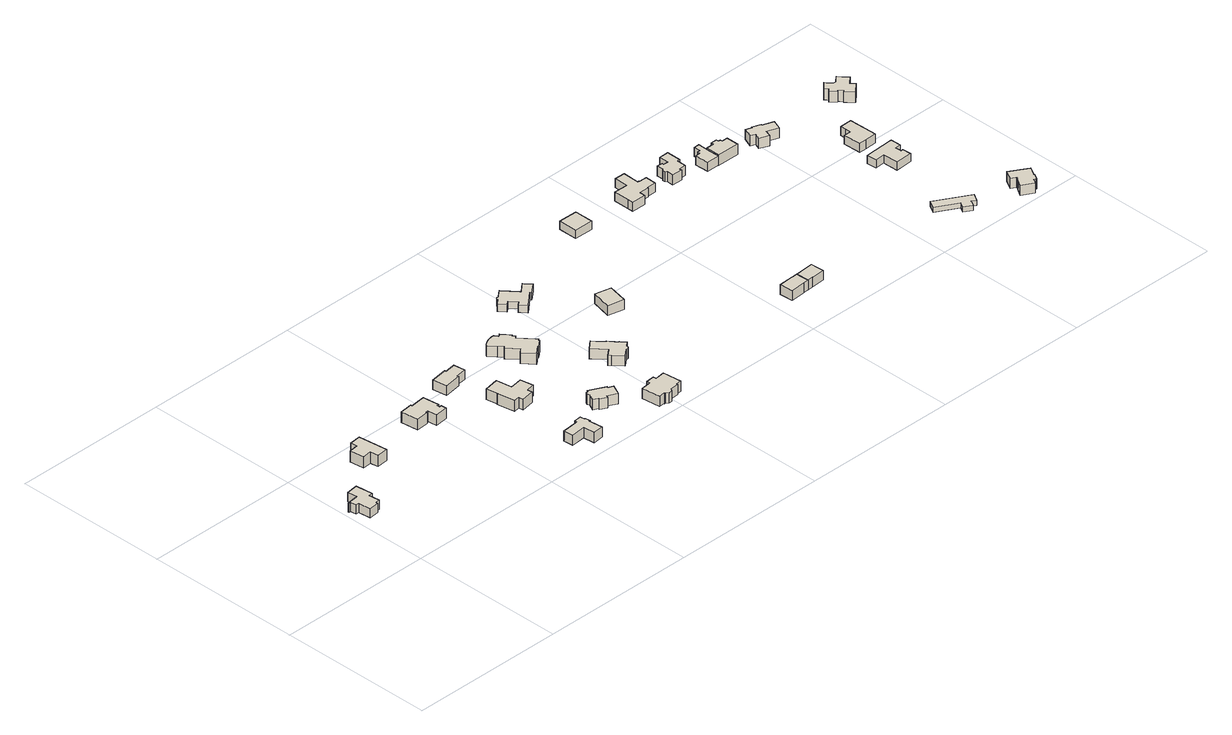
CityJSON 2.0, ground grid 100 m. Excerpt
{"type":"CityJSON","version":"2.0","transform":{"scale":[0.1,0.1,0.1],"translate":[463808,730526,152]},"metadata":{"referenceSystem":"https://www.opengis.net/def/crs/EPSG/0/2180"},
"CityObjects":{
"building1":{"type":"Building","attributes":{"przestNazw":"PL.PZGiK.336.BDOT10k","zrodloDach":"ALS_II","aktZrodla":"2024","roofType":"1000","measuredHeight":5.98},"geometry":[{"type":"Solid","lod":"1","boundaries":[[[[0,1,2,3,4,5,6,7,8,9,10,11,12,13]],[[12,14,15,13]],[[11,16,14,12]],[[10,17,16,11]],[[9,18,17,10]],[[8,19,18,9]],[[7,20,19,8]],[[6,21,20,7]],[[5,22,21,6]],[[4,23,22,5]],[[3,24,23,4]],[[2,25,24,3]],[[1,26,25,2]],[[0,27,26,1]],[[13,15,27,0]],[[14,16,17,18,19,20,21,22,23,24,25,26,27,15]]]]}]},
"building2":{"type":"Building","attributes":{"przestNazw":"PL.PZGiK.336.BDOT10k","zrodloDach":"ALS_II","aktZrodla":"2024","roofType":"1000","measuredHeight":7.47},"geometry":[{"type":"Solid","lod":"1","boundaries":[[[[28,29,30,31,32,33,34,35]],[[34,36,37,35]],[[33,38,36,34]],[[32,39,38,33]],[[31,40,39,32]],[[30,41,40,31]],[[29,42,41,30]],[[28,43,42,29]],[[35,37,43,28]],[[36,38,39,40,41,42,43,37]]]]}]},
"building3":{"type":"Building","attributes":{"przestNazw":"PL.PZGiK.336.BDOT10k","zrodloDach":"ALS_II","aktZrodla":"2024","roofType":"1000","measuredHeight":6.98},"geometry":[{"type":"Solid","lod":"1","boundaries":[[[[44,45,46,47,48,49,50,51,52,53,54,55,56,57]],[[56,58,59,57]],[[55,60,58,56]],[[54,61,60,55]],[[53,62,61,54]],[[52,63,62,53]],[[51,64,63,52]],[[50,65,64,51]],[[49,66,65,50]],[[48,67,66,49]],[[47,68,67,48]],[[46,69,68,47]],[[45,70,69,46]],[[44,71,70,45]],[[57,59,71,44]],[[58,60,61,62,63,64,65,66,67,68,69,70,71,59]]]]}]},
"building4":{"type":"Building","attributes":{"przestNazw":"PL.PZGiK.336.BDOT10k","zrodloDach":"ALS_II","aktZrodla":"2024","roofType":"1000","measuredHeight":6.52},"geometry":[{"type":"Solid","lod":"1","boundaries":[[[[72,73,74,75,76,77,78,79,80,81,82,83]],[[82,84,85,83]],[[81,86,84,82]],[[80,87,86,81]],[[79,88,87,80]],[[78,89,88,79]],[[77,90,89,78]],[[76,91,90,77]],[[75,92,91,76]],[[74,93,92,75]],[[73,94,93,74]],[[72,95,94,73]],[[83,85,95,72]],[[84,86,87,88,89,90,91,92,93,94,95,85]]]]}]},
"building5":{"type":"Building","attributes":{"przestNazw":"PL.PZGiK.336.BDOT10k","zrodloDach":"ALS_II","aktZrodla":"2024","roofType":"1000","measuredHeight":6.23},"geometry":[{"type":"Solid","lod":"1","boundaries":[[[[96,97,98,99,100,101,102,103]],[[102,104,105,103]],[[101,106,104,102]],[[100,107,106,101]],[[99,108,107,100]],[[98,109,108,99]],[[97,110,109,98]],[[96,111,110,97]],[[103,105,111,96]],[[104,106,107,108,109,110,111,105]]]]}]},
"building6":{"type":"Building","attributes":{"przestNazw":"PL.PZGiK.336.BDOT10k","zrodloDach":"ALS_II","aktZrodla":"2024","roofType":"1000","measuredHeight":7.08},"geometry":[{"type":"Solid","lod":"1","boundaries":[[[[112,113,114,115,116,117,118,119,120,121,122,123]],[[122,124,125,123]],[[121,126,124,122]],[[120,127,126,121]],[[119,128,127,120]],[[118,129,128,119]],[[117,130,129,118]],[[116,131,130,117]],[[115,132,131,116]],[[114,133,132,115]],[[113,134,133,114]],[[112,135,134,113]],[[123,125,135,112]],[[124,126,127,128,129,130,131,132,133,134,135,125]]]]}]},
"building7":{"type":"Building","attributes":{"przestNazw":"PL.PZGiK.336.BDOT10k","zrodloDach":"ALS_II","aktZrodla":"2024","roofType":"1000","measuredHeight":6.85},"geometry":[{"type":"Solid","lod":"1","boundaries":[[[[136,137,138,139,140,141,142,143,144,145,146,147,148,149]],[[148,150,151,149]],[[147,152,150,148]],[[146,153,152,147]],[[145,154,153,146]],[[144,155,154,145]],[[143,156,155,144]],[[142,157,156,143]],[[141,158,157,142]],[[140,159,158,141]],[[139,160,159,140]],[[138,161,160,139]],[[137,162,161,138]],[[136,163,162,137]],[[149,151,163,136]],[[150,152,153,154,155,156,157,158,159,160,161,162,163,151]]]]}]},
"building8":{"type":"Building","attributes":{"przestNazw":"PL.PZGiK.336.BDOT10k","zrodloDach":"ALS_II","aktZrodla":"2024","roofType":"1000","measuredHeight":7.06},"geometry":[{"type":"Solid","lod":"1","boundaries":[[[[164,165,166,167,168,169,170,171,172,173,174,175,176,177,178,179,180,181,182,183,184,185,186,187,188,189,190,191,192]],[[191,193,194,192]],[[190,195,193,191]],[[189,196,195,190]],[[188,197,196,189]],[[187,198,197,188]],[[186,199,198,187]],[[185,200,199,186]],[[184,201,200,185]],[[183,202,201,184]],[[182,203,202,183]],[[181,204,203,182]],[[180,205,204,181]],[[179,206,205,180]],[[178,207,206,179]],[[177,208,207,178]],[[176,209,208,177]],[[175,210,209,176]],[[174,211,210,175]],[[173,212,211,174]],[[172,213,212,173]],[[171,214,213,172]],[[170,215,214,171]],[[169,216,215,170]],[[168,217,216,169]],[[167,218,217,168]],[[166,219,218,167]],[[165,220,219,166]],[[164,221,220,165]],[[192,194,221,164]],[[193,195,196,197,198,199,200,201,202,203,204,205,206,207,208,209,210,211,212,213,214,215,216,217,218,219,220,221,194]]]]}]},
"building9":{"type":"Building","attributes":{"przestNazw":"PL.PZGiK.336.BDOT10k","zrodloDach":"ALS_II","aktZrodla":"2024","roofType":"1000","measuredHeight":6.78},"geometry":[{"type":"Solid","lod":"1","boundaries":[[[[222,223,224,225,226,227,228,229,230,231,232,233,234,235,236,237]],[[236,238,239,237]],[[235,240,238,236]],[[234,241,240,235]],[[233,242,241,234]],[[232,243,242,233]],[[231,244,243,232]],[[230,245,244,231]],[[229,246,245,230]],[[228,247,246,229]],[[227,248,247,228]],[[226,249,248,227]],[[225,250,249,226]],[[224,251,250,225]],[[223,252,251,224]],[[222,253,252,223]],[[237,239,253,222]],[[238,240,241,242,243,244,245,246,247,248,249,250,251,252,253,239]]]]}]},
"building10":{"type":"Building","attributes":{"przestNazw":"PL.PZGiK.336.BDOT10k","zrodloDach":"ALS_II","aktZrodla":"2024","roofType":"1000","measuredHeight":6.71},"geometry":[{"type":"Solid","lod":"1","boundaries":[[[[254,255,256,257,258,259,260,261,262,263,264,265,266,267,268,269,270]],[[269,271,272,270]],[[268,273,271,269]],[[267,274,273,268]],[[266,275,274,267]],[[265,276,275,266]],[[264,277,276,265]],[[263,278,277,264]],[[262,279,278,263]],[[261,280,279,262]],[[260,281,280,261]],[[259,282,281,260]],[[258,283,282,259]],[[257,284,283,258]],[[256,285,284,257]],[[255,286,285,256]],[[254,287,286,255]],[[270,272,287,254]],[[271,273,274,275,276,277,278,279,280,281,282,283,284,285,286,287,272]]]]}]},
"building11":{"type":"Building","attributes":{"przestNazw":"PL.PZGiK.336.BDOT10k","zrodloDach":"ALS_II","aktZrodla":"2024","roofType":"1000","measuredHeight":4.62},"geometry":[{"type":"Solid","lod":"1","boundaries":[[[[288,289,290,291,292,293,294,295,296,297,298,299,300,301,302,303]],[[302,304,305,303]],[[301,306,304,302]],[[300,307,306,301]],[[299,308,307,300]],[[298,309,308,299]],[[297,310,309,298]],[[296,311,310,297]],[[295,312,311,296]],[[294,313,312,295]],[[293,314,313,294]],[[292,315,314,293]],[[291,316,315,292]],[[290,317,316,291]],[[289,318,317,290]],[[288,319,318,289]],[[303,305,319,288]],[[304,306,307,308,309,310,311,312,313,314,315,316,317,318,319,305]]]]}]},
"building12":{"type":"Building","attributes":{"przestNazw":"PL.PZGiK.336.BDOT10k","zrodloDach":"ALS_II","aktZrodla":"2024","roofType":"1000","measuredHeight":6.41},"geometry":[{"type":"Solid","lod":"1","boundaries":[[[[320,321,322,323]],[[322,324,325,323]],[[321,326,324,322]],[[320,327,326,321]],[[323,325,327,320]],[[324,326,327,325]]]]}]},
"building13":{"type":"Building","attributes":{"przestNazw":"PL.PZGiK.336.BDOT10k","zrodloDach":"ALS_II","aktZrodla":"2024","roofType":"1000","measuredHeight":5.42},"geometry":[{"type":"Solid","lod":"1","boundaries":[[[[328,329,330,331]],[[330,332,333,331]],[[329,334,332,330]],[[328,335,334,329]],[[331,333,335,328]],[[332,334,335,333]]]]}]},
"building14":{"type":"Building","attributes":{"przestNazw":"PL.PZGiK.336.BDOT10k","zrodloDach":"ALS_II","aktZrodla":"2024","roofType":"1000","measuredHeight":6.44},"geometry":[{"type":"Solid","lod":"1","boundaries":[[[[336,337,338,339,340,341,342,343]],[[342,344,345,343]],[[341,346,344,342]],[[340,347,346,341]],[[339,348,347,340]],[[338,349,348,339]],[[337,350,349,338]],[[336,351,350,337]],[[343,345,351,336]],[[344,346,347,348,349,350,351,345]]]]}]},
"building15":{"type":"Building","attributes":{"przestNazw":"PL.PZGiK.336.BDOT10k","zrodloDach":"ALS_II","aktZrodla":"2024","roofType":"1000","measuredHeight":6.49},"geometry":[{"type":"Solid","lod":"1","boundaries":[[[[352,353,354,355,356,357,339,338]],[[339,348,349,338]],[[357,358,348,339]],[[356,359,358,357]],[[355,360,359,356]],[[354,361,360,355]],[[353,362,361,354]],[[352,363,362,353]],[[338,349,363,352]],[[348,358,359,360,361,362,363,349]]]]}]},
"building16":{"type":"Building","attributes":{"przestNazw":"PL.PZGiK.336.BDOT10k","zrodloDach":"ALS_II","aktZrodla":"2024","roofType":"1000","measuredHeight":5.88},"geometry":[{"type":"Solid","lod":"1","boundaries":[[[[364,365,366,367,368,369,370,371,372,373,374,375,376,377,378]],[[377,379,380,378]],[[376,381,379,377]],[[375,382,381,376]],[[374,383,382,375]],[[373,384,383,374]],[[372,385,384,373]],[[371,386,385,372]],[[370,387,386,371]],[[369,388,387,370]],[[368,389,388,369]],[[367,390,389,368]],[[366,391,390,367]],[[365,392,391,366]],[[364,393,392,365]],[[378,380,393,364]],[[379,381,382,383,384,385,386,387,388,389,390,391,392,393,380]]]]}]},
"building17":{"type":"Building","attributes":{"przestNazw":"PL.PZGiK.336.BDOT10k","zrodloDach":"ALS_II","aktZrodla":"2024","roofType":"1000","measuredHeight":6.5},"geometry":[{"type":"Solid","lod":"1","boundaries":[[[[394,395,396,397,398,399,400,401,402,403,404,405,406,407,408,409]],[[408,410,411,409]],[[407,412,410,408]],[[406,413,412,407]],[[405,414,413,406]],[[404,415,414,405]],[[403,416,415,404]],[[402,417,416,403]],[[401,418,417,402]],[[400,419,418,401]],[[399,420,419,400]],[[398,421,420,399]],[[397,422,421,398]],[[396,423,422,397]],[[395,424,423,396]],[[394,425,424,395]],[[409,411,425,394]],[[410,412,413,414,415,416,417,418,419,420,421,422,423,424,425,411]]]]}]},
"building18":{"type":"Building","attributes":{"przestNazw":"PL.PZGiK.336.BDOT10k","zrodloDach":"ALS_II","aktZrodla":"2024","roofType":"1000","measuredHeight":5.98},"geometry":[{"type":"Solid","lod":"1","boundaries":[[[[426,427,428,429,430,431,432,433,434]],[[433,435,436,434]],[[432,437,435,433]],[[431,438,437,432]],[[430,439,438,431]],[[429,440,439,430]],[[428,441,440,429]],[[427,442,441,428]],[[426,443,442,427]],[[434,436,443,426]],[[435,437,438,439,440,441,442,443,436]]]]}]},
"building19":{"type":"Building","attributes":{"przestNazw":"PL.PZGiK.336.BDOT10k","zrodloDach":"ALS_II","aktZrodla":"2024","roofType":"1000","measuredHeight":6.93},"geometry":[{"type":"Solid","lod":"1","boundaries":[[[[444,445,446,447,448,449,450,451,452,453,454]],[[453,455,456,454]],[[452,457,455,453]],[[451,458,457,452]],[[450,459,458,451]],[[449,460,459,450]],[[448,461,460,449]],[[447,462,461,448]],[[446,463,462,447]],[[445,464,463,446]],[[444,465,464,445]],[[454,456,465,444]],[[455,457,458,459,460,461,462,463,464,465,456]]]]}]},
"building20":{"type":"Building","attributes":{"przestNazw":"PL.PZGiK.336.BDOT10k","zrodloDach":"ALS_II","aktZrodla":"2024","roofType":"1000","measuredHeight":3.3},"geometry":[{"type":"Solid","lod":"1","boundaries":[[[[466,467,468,469,470,471,472,473]],[[472,474,475,473]],[[471,476,474,472]],[[470,477,476,471]],[[469,478,477,470]],[[468,479,478,469]],[[467,480,479,468]],[[466,481,480,467]],[[473,475,481,466]],[[474,476,477,478,479,480,481,475]]]]}]},
"building21":{"type":"Building","attributes":{"przestNazw":"PL.PZGiK.336.BDOT10k","zrodloDach":"ALS_II","aktZrodla":"2024","roofType":"1000","measuredHeight":6.74},"geometry":[{"type":"Solid","lod":"1","boundaries":[[[[482,483,484,485,486,487,488,489,490,491,492,493]],[[492,494,495,493]],[[491,496,494,492]],[[490,497,496,491]],[[489,498,497,490]],[[488,499,498,489]],[[487,500,499,488]],[[486,501,500,487]],[[485,502,501,486]],[[484,503,502,485]],[[483,504,503,484]],[[482,505,504,483]],[[493,495,505,482]],[[494,496,497,498,499,500,501,502,503,504,505,495]]]]}]},
"building22":{"type":"Building","attributes":{"przestNazw":"PL.PZGiK.336.BDOT10k","zrodloDach":"ALS_II","aktZrodla":"2024","roofType":"1000","measuredHeight":5.27},"geometry":[{"type":"Solid","lod":"1","boundaries":[[[[506,507,508,509,510,511,512,513,514,515]],[[514,516,517,515]],[[513,518,516,514]],[[512,519,518,513]],[[511,520,519,512]],[[510,521,520,511]],[[509,522,521,510]],[[508,523,522,509]],[[507,524,523,508]],[[506,525,524,507]],[[515,517,525,506]],[[516,518,519,520,521,522,523,524,525,517]]]]}]},
"building23":{"type":"Building","attributes":{"przestNazw":"PL.PZGiK.336.BDOT10k","zrodloDach":"ALS_II","aktZrodla":"2024","roofType":"1000","measuredHeight":5.79},"geometry":[{"type":"Solid","lod":"1","boundaries":[[[[526,527,528,529,530,531,532,533,534]],[[533,535,536,534]],[[532,537,535,533]],[[531,538,537,532]],[[530,539,538,531]],[[529,540,539,530]],[[528,541,540,529]],[[527,542,541,528]],[[526,543,542,527]],[[534,536,543,526]],[[535,537,538,539,540,541,542,543,536]]]]}]},
"building24":{"type":"Building","attributes":{"przestNazw":"PL.PZGiK.336.BDOT10k","zrodloDach":"ALS_II","aktZrodla":"2024","roofType":"1000","measuredHeight":6.63},"geometry":[{"type":"Solid","lod":"1","boundaries":[[[[544,545,546,547,548,549,550,551,552,553,554,555,556]],[[555,557,558,556]],[[554,559,557,555]],[[553,560,559,554]],[[552,561,560,553]],[[551,562,561,552]],[[550,563,562,551]],[[549,564,563,550]],[[548,565,564,549]],[[547,566,565,548]],[[546,567,566,547]],[[545,568,567,546]],[[544,569,568,545]],[[556,558,569,544]],[[557,559,560,561,562,563,564,565,566,567,568,569,558]]]]}]},
"building25":{"type":"Building","attributes":{"przestNazw":"PL.PZGiK.336.BDOT10k","zrodloDach":"ALS_II","aktZrodla":"2024","roofType":"1000","measuredHeight":7.08},"geometry":[{"type":"Solid","lod":"1","boundaries":[[[[570,571,572,573,574,575,576,577,578,579,580,581,582,583,584]],[[583,585,586,584]],[[582,587,585,583]],[[581,588,587,582]],[[580,589,588,581]],[[579,590,589,580]],[[578,591,590,579]],[[577,592,591,578]],[[576,593,592,577]],[[575,594,593,576]],[[574,595,594,575]],[[573,596,595,574]],[[572,597,596,573]],[[571,598,597,572]],[[570,599,598,571]],[[584,586,599,570]],[[585,587,588,589,590,591,592,593,594,595,596,597,598,599,586]]]]}]}
},
"vertices":[
[79,557,38],[72,619,38],[145,628,38],[159,521,38],[133,518,38],[141,448,38],[113,445,38],[114,434,38],[50,426,38],[41,507,38],[21,505,38],[16,545,38],[7,544,38],[6,549,38],[7,544,98],[6,549,98],[16,545,98],[21,505,98],[41,507,98],[50,426,98],[114,434,98],[113,445,98],[141,448,98],[133,518,98],[159,521,98],[145,628,98],[72,619,98],[79,557,98],
[387,862,51],[382,903,51],[454,911,51],[476,726,51],[404,718,51],[398,770,51],[340,763,51],[330,855,51],[340,763,125],[330,855,125],[398,770,125],[404,718,125],[476,726,125],[454,911,125],[382,903,125],[387,862,125],
[974,826,50],[963,824,50],[965,806,50],[976,807,50],[980,775,50],[898,765,50],[891,824,50],[878,822,50],[878,815,50],[797,806,50],[785,919,50],[866,928,50],[867,918,50],[962,929,50],[867,918,120],[962,929,120],[866,928,120],[785,919,120],[797,806,120],[878,815,120],[878,822,120],[891,824,120],[898,765,120],[980,775,120],[976,807,120],[965,806,120],[963,824,120],[974,826,120],
[1441,184,44],[1447,184,44],[1450,152,44],[1444,152,44],[1454,63,44],[1386,56,44],[1378,130,44],[1288,121,44],[1282,183,44],[1392,194,44],[1390,209,44],[1437,214,44],[1390,209,110],[1437,214,110],[1392,194,110],[1282,183,110],[1288,121,110],[1378,130,110],[1386,56,110],[1454,63,110],[1444,152,110],[1450,152,110],[1447,184,110],[1441,184,110],
[1232,1033,47],[1234,1024,47],[1302,1034,47],[1313,962,47],[1245,952,47],[1246,943,47],[1137,926,47],[1124,1017,47],[1137,926,109],[1124,1017,109],[1246,943,109],[1245,952,109],[1313,962,109],[1302,1034,109],[1234,1024,109],[1232,1033,109],
[1355,765,45],[1371,666,45],[1449,678,45],[1464,594,45],[1410,584,45],[1415,554,45],[1333,539,45],[1328,569,45],[1291,563,45],[1271,675,45],[1275,676,45],[1262,749,45],[1275,676,116],[1262,749,116],[1271,675,116],[1291,563,116],[1328,569,116],[1333,539,116],[1415,554,116],[1410,584,116],[1464,594,116],[1449,678,116],[1371,666,116],[1355,765,116],
[1735,304,46],[1732,296,46],[1763,283,46],[1732,217,46],[1672,245,46],[1665,232,46],[1622,252,46],[1625,260,46],[1595,274,46],[1615,317,46],[1611,331,46],[1617,344,46],[1630,347,46],[1634,355,46],[1630,347,114],[1634,355,114],[1617,344,114],[1611,331,114],[1615,317,114],[1595,274,114],[1625,260,114],[1622,252,114],[1665,232,114],[1672,245,114],[1732,217,114],[1763,283,114],[1732,296,114],[1735,304,114],
[1558,1042,42],[1569,1052,42],[1582,1059,42],[1591,1063,42],[1601,1067,42],[1616,1070,42],[1631,1072,42],[1646,1072,42],[1646,1067,42],[1646,1065,42],[1660,1048,42],[1668,1054,42],[1674,1060,42],[1720,1006,42],[1713,1000,42],[1726,985,42],[1712,974,42],[1794,878,42],[1783,869,42],[1787,865,42],[1741,826,42],[1737,831,42],[1688,790,42],[1630,859,42],[1658,883,42],[1601,951,42],[1611,960,42],[1587,988,42],[1550,1032,42],[1587,988,113],[1550,1032,113],[1611,960,113],[1601,951,113],[1658,883,113],[1630,859,113],[1688,790,113],[1737,831,113],[1741,826,113],[1787,865,113],[1783,869,113],[1794,878,113],[1712,974,113],[1726,985,113],[1713,1000,113],[1720,1006,113],[1674,1060,113],[1668,1054,113],[1660,1048,113],[1646,1065,113],[1646,1067,113],[1646,1072,113],[1631,1072,113],[1616,1070,113],[1601,1067,113],[1591,1063,113],[1582,1059,113],[1569,1052,113],[1558,1042,113],
[1978,175,43],[2041,182,43],[2053,63,43],[2019,59,43],[2020,53,43],[1966,48,43],[1953,31,43],[1932,29,43],[1915,42,43],[1911,42,43],[1911,48,43],[1872,44,43],[1860,162,43],[1923,169,43],[1921,189,43],[1977,194,43],[1921,189,111],[1977,194,111],[1923,169,111],[1860,162,111],[1872,44,111],[1911,48,111],[1911,42,111],[1915,42,111],[1932,29,111],[1953,31,111],[1966,48,111],[2020,53,111],[2019,59,111],[2053,63,111],[2041,182,111],[1978,175,111],
[1968,503,35],[1956,518,35],[1999,553,35],[1930,633,35],[1984,680,35],[2042,613,35],[2045,617,35],[2075,582,35],[2071,579,35],[2086,562,35],[2089,565,35],[2117,532,35],[2090,508,35],[2088,495,35],[2077,485,35],[2063,485,35],[2017,447,35],[2063,485,102],[2017,447,102],[2077,485,102],[2088,495,102],[2090,508,102],[2117,532,102],[2089,565,102],[2086,562,102],[2071,579,102],[2075,582,102],[2045,617,102],[2042,613,102],[1984,680,102],[1930,633,102],[1999,553,102],[1956,518,102],[1968,503,102],
[2059,1276,44],[2117,1325,44],[2155,1279,44],[2093,1227,44],[2087,1236,44],[1995,1157,44],[1960,1199,44],[1983,1218,44],[1944,1264,44],[1921,1245,44],[1886,1286,44],[1920,1314,44],[1921,1322,44],[1929,1330,44],[1937,1329,44],[1983,1367,44],[1937,1329,91],[1983,1367,91],[1929,1330,91],[1921,1322,91],[1920,1314,91],[1886,1286,91],[1921,1245,91],[1944,1264,91],[1983,1218,91],[1960,1199,91],[1995,1157,91],[2087,1236,91],[2093,1227,91],[2155,1279,91],[2117,1325,91],[2059,1276,91],
[2313,971,37],[2415,948,37],[2387,819,37],[2283,842,37],[2387,819,101],[2283,842,101],[2415,948,101],[2313,971,101],
[2787,1581,43],[2786,1460,43],[2664,1461,43],[2666,1583,43],[2664,1461,97],[2666,1583,97],[2786,1460,97],[2787,1581,97],
[3177,334,31],[3177,332,31],[3212,334,31],[3216,252,31],[3181,250,31],[3181,248,31],[3085,243,31],[3081,328,31],[3085,243,95],[3081,328,95],[3181,248,95],[3181,250,95],[3216,252,95],[3212,334,95],[3177,332,95],[3177,334,95],
[3247,335,31],[3247,337,31],[3333,342,31],[3337,256,31],[3252,252,31],[3252,253,31],[3252,253,95],[3252,252,95],[3337,256,95],[3333,342,95],[3247,337,95],[3247,335,95],
[3216,1641,44],[3213,1536,44],[3221,1536,44],[3222,1533,44],[3273,1532,44],[3271,1460,44],[3212,1461,44],[3212,1454,44],[3151,1455,44],[3150,1419,44],[3059,1421,44],[3058,1457,44],[3060,1557,44],[3147,1555,44],[3149,1642,44],[3147,1555,103],[3149,1642,103],[3060,1557,103],[3058,1457,103],[3059,1421,103],[3150,1419,103],[3151,1455,103],[3212,1454,103],[3212,1461,103],[3271,1460,103],[3273,1532,103],[3222,1533,103],[3221,1536,103],[3213,1536,103],[3216,1641,103],
[3510,1603,47],[3509,1511,47],[3492,1511,47],[3492,1451,47],[3447,1451,47],[3447,1436,47],[3381,1437,47],[3382,1481,47],[3372,1490,47],[3373,1507,47],[3382,1515,47],[3382,1555,47],[3418,1555,47],[3418,1543,47],[3448,1542,47],[3448,1603,47],[3448,1542,112],[3448,1603,112],[3418,1543,112],[3418,1555,112],[3382,1555,112],[3382,1515,112],[3373,1507,112],[3372,1490,112],[3382,1481,112],[3381,1437,112],[3447,1436,112],[3447,1451,112],[3492,1451,112],[3492,1511,112],[3509,1511,112],[3510,1603,112],
[3687,1542,46],[3685,1482,46],[3686,1393,46],[3604,1393,46],[3601,1482,46],[3634,1482,46],[3634,1500,46],[3651,1500,46],[3651,1542,46],[3651,1500,106],[3651,1542,106],[3634,1500,106],[3634,1482,106],[3601,1482,106],[3604,1393,106],[3686,1393,106],[3685,1482,106],[3687,1542,106],
[3777,1484,45],[3791,1483,45],[3792,1469,45],[3828,1469,45],[3828,1389,45],[3686,1390,45],[3686,1393,45],[3685,1482,45],[3736,1482,45],[3736,1499,45],[3776,1499,45],[3736,1499,114],[3776,1499,114],[3736,1482,114],[3685,1482,114],[3686,1393,114],[3686,1390,114],[3828,1389,114],[3828,1469,114],[3792,1469,114],[3791,1483,114],[3777,1484,114],
[4437,206,34],[4408,157,34],[4382,172,34],[4362,136,34],[4311,165,34],[4332,201,34],[4197,278,34],[4226,328,34],[4197,278,67],[4226,328,67],[4332,201,67],[4311,165,67],[4362,136,67],[4382,172,67],[4408,157,67],[4437,206,67],
[3993,1443,46],[3996,1449,46],[4048,1430,46],[4046,1424,46],[4117,1398,46],[4095,1338,46],[4022,1365,46],[4007,1324,46],[3947,1346,46],[3962,1387,46],[3933,1398,46],[3956,1457,46],[3933,1398,113],[3956,1457,113],[3962,1387,113],[3947,1346,113],[4007,1324,113],[4022,1365,113],[4095,1338,113],[4117,1398,113],[4046,1424,113],[4048,1430,113],[3996,1449,113],[3993,1443,113],
[4330,782,39],[4268,779,39],[4265,844,39],[4457,853,39],[4460,787,39],[4422,784,39],[4425,745,39],[4439,746,39],[4442,690,39],[4333,685,39],[4442,690,92],[4333,685,92],[4439,746,92],[4425,745,92],[4422,784,92],[4460,787,92],[4457,853,92],[4265,844,92],[4268,779,92],[4330,782,92],
[4352,1096,38],[4352,1128,38],[4429,1131,38],[4430,1098,38],[4434,948,38],[4357,945,38],[4312,944,38],[4308,1058,38],[4353,1059,38],[4308,1058,96],[4353,1059,96],[4312,944,96],[4357,945,96],[4434,948,96],[4430,1098,96],[4429,1131,96],[4352,1128,96],[4352,1096,96],
[4663,111,44],[4634,128,44],[4668,186,44],[4782,118,44],[4750,65,44],[4754,62,44],[4732,24,44],[4727,27,44],[4718,32,44],[4699,2,44],[4628,44,44],[4653,84,44],[4667,108,44],[4653,84,110],[4667,108,110],[4628,44,110],[4699,2,110],[4718,32,110],[4727,27,110],[4732,24,110],[4754,62,110],[4750,65,110],[4782,118,110],[4668,186,110],[4634,128,110],[4663,111,110],
[4631,1460,7],[4646,1459,7],[4683,1492,7],[4734,1434,7],[4690,1394,7],[4714,1368,7],[4656,1316,7],[4613,1364,7],[4618,1369,7],[4596,1394,7],[4591,1389,7],[4559,1424,7],[4572,1436,7],[4553,1458,7],[4597,1498,7],[4553,1458,78],[4597,1498,78],[4572,1436,78],[4559,1424,78],[4591,1389,78],[4596,1394,78],[4618,1369,78],[4613,1364,78],[4656,1316,78],[4714,1368,78],[4690,1394,78],[4734,1434,78],[4683,1492,78],[4646,1459,78],[4631,1460,78]
]}
